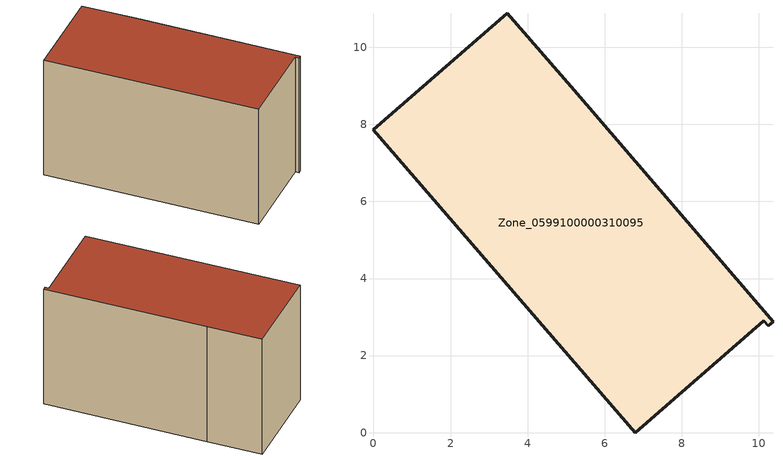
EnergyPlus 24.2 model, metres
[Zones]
Zone_0599100000310095
 floor ground (C_G): 6.8,0 0,7.86 3.47,10.88 5.21,8.88 10.37,2.87 10.25,2.77 10.13,2.9 z0
 wall outside (C_F): 0,7.86 6.8,0 10.13,2.9 10.25,2.77 10.37,2.87 5.21,8.88 3.47,10.88 0,7.86 z0:6.23
 roof outside (C_R): 10.37,2.87 5.21,8.88 3.47,10.88 0,7.86 6.8,0 10.13,2.9 10.25,2.77 z6.23
[BUILDING]
Pand.0599100000310095: North Axis=0; Terrain=City; Loads Convergence Tolerance Value=0.04; Temperature Convergence Tolerance Value=0.4; Solar Distribution=FullExterior; Maximum Number of Warmup Days=25; Minimum Number of Warmup Days=1
[Site:Location]
Rotterdam.The.Hague.AP_ZH_NLD Design_Conditions: Latitude=51.96; Longitude=4.45; Time Zone=1; Elevation=-4.5
[SITE:GROUNDTEMPERATURE:BUILDINGSURFACE]
18, 18, 18, 18, 18, 18, 18, 18, 18, 18, 18, 18
[MATERIAL] Thermal Absorptance=0.9; Solar Absorptance=0.7; Visible Absorptance=0.7
Name | Roughness | Thickness | Conductivity | Density | Specific Heat
G.TI.1946 | MediumSmooth | 0.15 | 1 | 540 | 1210
F.TI.1946 | Rough | 0.3 | 0.857143 | 1920 | 840
R.TI.1946 | MediumRough | 0.2 | 0.1 | 1500 | 1000
[CONSTRUCTION]
C_G: G.TI.1946
C_F: F.TI.1946
C_R: R.TI.1946
[ZONE]
Zone_0599100000310095: Type=1; Multiplier=1; Ceiling Height=Autocalculate; Volume=Autocalculate; Floor Area=autocalculate; Part of Total Floor Area=Yes
[ZONEINFILTRATION:DESIGNFLOWRATE]
Infil_Zone_0599100000310095: Zone or ZoneList or Space or SpaceList=Zone_0599100000310095; Schedule=AlwaysOn; Design Flow Rate Calculation Method=Flow/Area; Flow Rate per Floor Area=0.003; Constant Term Coefficient=1; Temperature Term Coefficient=0; Velocity Term Coefficient=0; Velocity Squared Term Coefficient=0
[HVACTEMPLATE:ZONE:IDEALLOADSAIRSYSTEM]
Zone_0599100000310095: Maximum Heating Supply Air Temperature=50; Minimum Cooling Supply Air Temperature=13; Maximum Heating Supply Air Humidity Ratio=0.0156; Minimum Cooling Supply Air Humidity Ratio=0.0077; Heating Limit=NoLimit; Cooling Limit=NoLimit; Dehumidification Control Type=ConstantSensibleHeatRatio; Cooling Sensible Heat Ratio=0.7; Dehumidification Setpoint=60; Humidification Control Type=None; Humidification Setpoint=30; Outdoor Air Method=None; Outdoor Air Flow Rate per Person=0.00944; Outdoor Air Flow Rate per Zone Floor Area=0; Outdoor Air Flow Rate per Zone=0; Demand Controlled Ventilation Type=None; Outdoor Air Economizer Type=NoEconomizer; Heat Recovery Type=None; Sensible Heat Recovery Effectiveness=0.7; Latent Heat Recovery Effectiveness=0.65
[ZONECONTROL:THERMOSTAT]
ThermostatControl_Zone_0599100000310095: Zone or ZoneList=Zone_0599100000310095; Control Type Schedule=DualSetpointControlType; Control 1=Thermostat_Zone_0599100000310095; Temperature Difference Between Cutout And Setpoint=0
[THERMOSTATSETPOINT:DUALSETPOINT]
Thermostat_Zone_0599100000310095: Heating Setpoint Temperature Schedule=HeatingSetpoint_Zone_0599100000310095; Cooling Setpoint Temperature Schedule=CoolingSetpoint_Zone_0599100000310095
[SCHEDULE:COMPACT]
HeatingSetpoint_Zone_0599100000310095: Through: 12/31, For: AllDays, Until: 24:00, 21
CoolingSetpoint_Zone_0599100000310095: Through: 12/31, For: AllDays, Until: 24:00, 24
DualSetpointControlType: Through: 12/31, For: AllDays, Until: 24:00, 4
AlwaysOn: Through: 12/31, For: AllDays, Until: 24:00, 1
